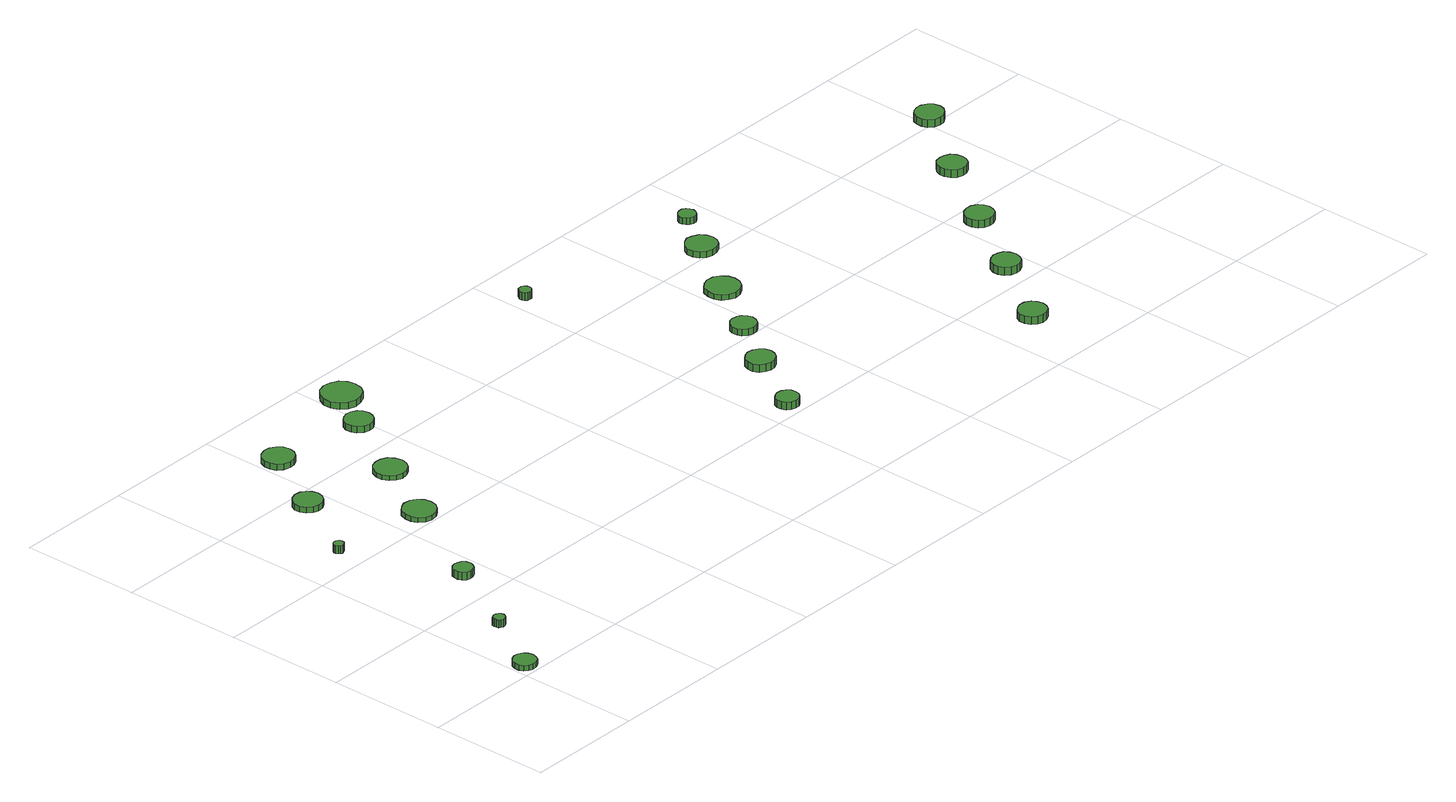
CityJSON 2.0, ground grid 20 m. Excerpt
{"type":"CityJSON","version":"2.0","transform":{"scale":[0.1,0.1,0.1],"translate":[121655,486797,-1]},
"CityObjects":{
"tree1":{"type":"SolitaryVegetationObject","attributes":{"function":"something"},"geometry":[{"type":"MultiSurface","lod":"1","boundaries":[[[0,1,2,3,4,5,6,7,8,9,10,11,12,13,14]],[[15,16,17,18,19,20,21,22,23,24,25,26,27,28,29]],[[0,29,28,1]],[[1,28,27,2]],[[2,27,26,3]],[[3,26,25,4]],[[4,25,24,5]],[[5,24,23,6]],[[6,23,22,7]],[[7,22,21,8]],[[8,21,20,9]],[[9,20,19,10]],[[10,19,18,11]],[[11,18,17,12]],[[12,17,16,13]],[[13,16,15,14]],[[14,15,29,0]]]}]},
"tree2":{"type":"SolitaryVegetationObject","attributes":{"function":"something"},"geometry":[{"type":"MultiSurface","lod":"1","boundaries":[[[30,31,32,33,34,35,36,37,38,39,40,41,42,43,44]],[[45,46,47,48,49,50,51,52,53,54,55,56,57,58,59]],[[30,59,58,31]],[[31,58,57,32]],[[32,57,56,33]],[[33,56,55,34]],[[34,55,54,35]],[[35,54,53,36]],[[36,53,52,37]],[[37,52,51,38]],[[38,51,50,39]],[[39,50,49,40]],[[40,49,48,41]],[[41,48,47,42]],[[42,47,46,43]],[[43,46,45,44]],[[44,45,59,30]]]}]},
"tree3":{"type":"SolitaryVegetationObject","attributes":{"function":"something"},"geometry":[{"type":"MultiSurface","lod":"1","boundaries":[[[60,61,62,63,64,65,66,67,68,69,70,71,72,73,74]],[[75,76,77,78,79,80,81,82,83,84,85,86,87,88,89]],[[60,89,88,61]],[[61,88,87,62]],[[62,87,86,63]],[[63,86,85,64]],[[64,85,84,65]],[[65,84,83,66]],[[66,83,82,67]],[[67,82,81,68]],[[68,81,80,69]],[[69,80,79,70]],[[70,79,78,71]],[[71,78,77,72]],[[72,77,76,73]],[[73,76,75,74]],[[74,75,89,60]]]}]},
"tree4":{"type":"SolitaryVegetationObject","attributes":{"function":"something"},"geometry":[{"type":"MultiSurface","lod":"1","boundaries":[[[90,91,92,93,94,95,96,97,98,99,100,101,102,103,104]],[[105,106,107,108,109,110,111,112,113,114,115,116,117,118,119]],[[90,119,118,91]],[[91,118,117,92]],[[92,117,116,93]],[[93,116,115,94]],[[94,115,114,95]],[[95,114,113,96]],[[96,113,112,97]],[[97,112,111,98]],[[98,111,110,99]],[[99,110,109,100]],[[100,109,108,101]],[[101,108,107,102]],[[102,107,106,103]],[[103,106,105,104]],[[104,105,119,90]]]}]},
"tree5":{"type":"SolitaryVegetationObject","attributes":{"function":"something"},"geometry":[{"type":"MultiSurface","lod":"1","boundaries":[[[120,121,122,123,124,125,126,127,128,129,130,131,132,133,134]],[[135,136,137,138,139,140,141,142,143,144,145,146,147,148,149]],[[120,149,148,121]],[[121,148,147,122]],[[122,147,146,123]],[[123,146,145,124]],[[124,145,144,125]],[[125,144,143,126]],[[126,143,142,127]],[[127,142,141,128]],[[128,141,140,129]],[[129,140,139,130]],[[130,139,138,131]],[[131,138,137,132]],[[132,137,136,133]],[[133,136,135,134]],[[134,135,149,120]]]}]},
"tree6":{"type":"SolitaryVegetationObject","attributes":{"function":"something"},"geometry":[{"type":"MultiSurface","lod":"1","boundaries":[[[150,151,152,153,154,155,156,157,158,159,160,161,162,163,164]],[[165,166,167,168,169,170,171,172,173,174,175,176,177,178,179]],[[150,179,178,151]],[[151,178,177,152]],[[152,177,176,153]],[[153,176,175,154]],[[154,175,174,155]],[[155,174,173,156]],[[156,173,172,157]],[[157,172,171,158]],[[158,171,170,159]],[[159,170,169,160]],[[160,169,168,161]],[[161,168,167,162]],[[162,167,166,163]],[[163,166,165,164]],[[164,165,179,150]]]}]},
"tree7":{"type":"SolitaryVegetationObject","attributes":{"function":"something"},"geometry":[{"type":"MultiSurface","lod":"1","boundaries":[[[180,181,182,183,184,185,186,187,188,189,190,191,192,193,194]],[[195,196,197,198,199,200,201,202,203,204,205,206,207,208,209]],[[180,209,208,181]],[[181,208,207,182]],[[182,207,206,183]],[[183,206,205,184]],[[184,205,204,185]],[[185,204,203,186]],[[186,203,202,187]],[[187,202,201,188]],[[188,201,200,189]],[[189,200,199,190]],[[190,199,198,191]],[[191,198,197,192]],[[192,197,196,193]],[[193,196,195,194]],[[194,195,209,180]]]}]},
"tree8":{"type":"SolitaryVegetationObject","attributes":{"function":"something"},"geometry":[{"type":"MultiSurface","lod":"1","boundaries":[[[210,211,212,213,214,215,216,217,218,219,220,221,222,223,224]],[[225,226,227,228,229,230,231,232,233,234,235,236,237,238,239]],[[210,239,238,211]],[[211,238,237,212]],[[212,237,236,213]],[[213,236,235,214]],[[214,235,234,215]],[[215,234,233,216]],[[216,233,232,217]],[[217,232,231,218]],[[218,231,230,219]],[[219,230,229,220]],[[220,229,228,221]],[[221,228,227,222]],[[222,227,226,223]],[[223,226,225,224]],[[224,225,239,210]]]}]},
"tree9":{"type":"SolitaryVegetationObject","attributes":{"function":"something"},"geometry":[{"type":"MultiSurface","lod":"1","boundaries":[[[240,241,242,243,244,245,246,247,248,249,250,251,252,253,254]],[[255,256,257,258,259,260,261,262,263,264,265,266,267,268,269]],[[240,269,268,241]],[[241,268,267,242]],[[242,267,266,243]],[[243,266,265,244]],[[244,265,264,245]],[[245,264,263,246]],[[246,263,262,247]],[[247,262,261,248]],[[248,261,260,249]],[[249,260,259,250]],[[250,259,258,251]],[[251,258,257,252]],[[252,257,256,253]],[[253,256,255,254]],[[254,255,269,240]]]}]},
"tree10":{"type":"SolitaryVegetationObject","attributes":{"function":"something"},"geometry":[{"type":"MultiSurface","lod":"1","boundaries":[[[270,271,272,273,274,275,276,277,278,279,280,281,282,283,284]],[[285,286,287,288,289,290,291,292,293,294,295,296,297,298,299]],[[270,299,298,271]],[[271,298,297,272]],[[272,297,296,273]],[[273,296,295,274]],[[274,295,294,275]],[[275,294,293,276]],[[276,293,292,277]],[[277,292,291,278]],[[278,291,290,279]],[[279,290,289,280]],[[280,289,288,281]],[[281,288,287,282]],[[282,287,286,283]],[[283,286,285,284]],[[284,285,299,270]]]}]},
"tree11":{"type":"SolitaryVegetationObject","attributes":{"function":"something"},"geometry":[{"type":"MultiSurface","lod":"1","boundaries":[[[300,301,302,303,304,305,306,307,308,309,310,311,312,313,314]],[[315,316,317,318,319,320,321,322,323,324,325,326,327,328,329]],[[300,329,328,301]],[[301,328,327,302]],[[302,327,326,303]],[[303,326,325,304]],[[304,325,324,305]],[[305,324,323,306]],[[306,323,322,307]],[[307,322,321,308]],[[308,321,320,309]],[[309,320,319,310]],[[310,319,318,311]],[[311,318,317,312]],[[312,317,316,313]],[[313,316,315,314]],[[314,315,329,300]]]}]},
"tree12":{"type":"SolitaryVegetationObject","attributes":{"function":"something"},"geometry":[{"type":"MultiSurface","lod":"1","boundaries":[[[330,331,332,333,334,335,336,337,338,339,340,341,342,343,344]],[[345,346,347,348,349,350,351,352,353,354,355,356,357,358,359]],[[330,359,358,331]],[[331,358,357,332]],[[332,357,356,333]],[[333,356,355,334]],[[334,355,354,335]],[[335,354,353,336]],[[336,353,352,337]],[[337,352,351,338]],[[338,351,350,339]],[[339,350,349,340]],[[340,349,348,341]],[[341,348,347,342]],[[342,347,346,343]],[[343,346,345,344]],[[344,345,359,330]]]}]},
"tree13":{"type":"SolitaryVegetationObject","attributes":{"function":"something"},"geometry":[{"type":"MultiSurface","lod":"1","boundaries":[[[360,361,362,363,364,365,366,367,368,369,370,371,372,373,374]],[[375,376,377,378,379,380,381,382,383,384,385,386,387,388,389]],[[360,389,388,361]],[[361,388,387,362]],[[362,387,386,363]],[[363,386,385,364]],[[364,385,384,365]],[[365,384,383,366]],[[366,383,382,367]],[[367,382,381,368]],[[368,381,380,369]],[[369,380,379,370]],[[370,379,378,371]],[[371,378,377,372]],[[372,377,376,373]],[[373,376,375,374]],[[374,375,389,360]]]}]},
"tree14":{"type":"SolitaryVegetationObject","attributes":{"function":"something"},"geometry":[{"type":"MultiSurface","lod":"1","boundaries":[[[390,391,392,393,394,395,396,397,398,399,400,401,402,403,404]],[[405,406,407,408,409,410,411,412,413,414,415,416,417,418,419]],[[390,419,418,391]],[[391,418,417,392]],[[392,417,416,393]],[[393,416,415,394]],[[394,415,414,395]],[[395,414,413,396]],[[396,413,412,397]],[[397,412,411,398]],[[398,411,410,399]],[[399,410,409,400]],[[400,409,408,401]],[[401,408,407,402]],[[402,407,406,403]],[[403,406,405,404]],[[404,405,419,390]]]}]},
"tree15":{"type":"SolitaryVegetationObject","attributes":{"function":"something"},"geometry":[{"type":"MultiSurface","lod":"1","boundaries":[[[420,421,422,423,424,425,426,427,428,429,430,431,432,433,434]],[[435,436,437,438,439,440,441,442,443,444,445,446,447,448,449]],[[420,449,448,421]],[[421,448,447,422]],[[422,447,446,423]],[[423,446,445,424]],[[424,445,444,425]],[[425,444,443,426]],[[426,443,442,427]],[[427,442,441,428]],[[428,441,440,429]],[[429,440,439,430]],[[430,439,438,431]],[[431,438,437,432]],[[432,437,436,433]],[[433,436,435,434]],[[434,435,449,420]]]}]},
"tree16":{"type":"SolitaryVegetationObject","attributes":{"function":"something"},"geometry":[{"type":"MultiSurface","lod":"1","boundaries":[[[450,451,452,453,454,455,456,457,458,459,460,461,462,463,464]],[[465,466,467,468,469,470,471,472,473,474,475,476,477,478,479]],[[450,479,478,451]],[[451,478,477,452]],[[452,477,476,453]],[[453,476,475,454]],[[454,475,474,455]],[[455,474,473,456]],[[456,473,472,457]],[[457,472,471,458]],[[458,471,470,459]],[[459,470,469,460]],[[460,469,468,461]],[[461,468,467,462]],[[462,467,466,463]],[[463,466,465,464]],[[464,465,479,450]]]}]},
"tree17":{"type":"SolitaryVegetationObject","attributes":{"function":"something"},"geometry":[{"type":"MultiSurface","lod":"1","boundaries":[[[480,481,482,483,484,485,486,487,488,489,490,491,492,493,494]],[[495,496,497,498,499,500,501,502,503,504,505,506,507,508,509]],[[480,509,508,481]],[[481,508,507,482]],[[482,507,506,483]],[[483,506,505,484]],[[484,505,504,485]],[[485,504,503,486]],[[486,503,502,487]],[[487,502,501,488]],[[488,501,500,489]],[[489,500,499,490]],[[490,499,498,491]],[[491,498,497,492]],[[492,497,496,493]],[[493,496,495,494]],[[494,495,509,480]]]}]},
"tree18":{"type":"SolitaryVegetationObject","attributes":{"function":"something"},"geometry":[{"type":"MultiSurface","lod":"1","boundaries":[[[510,511,512,513,514,515,516,517,518,519,520,521,522,523,524]],[[525,526,527,528,529,530,531,532,533,534,535,536,537,538,539]],[[510,539,538,511]],[[511,538,537,512]],[[512,537,536,513]],[[513,536,535,514]],[[514,535,534,515]],[[515,534,533,516]],[[516,533,532,517]],[[517,532,531,518]],[[518,531,530,519]],[[519,530,529,520]],[[520,529,528,521]],[[521,528,527,522]],[[522,527,526,523]],[[523,526,525,524]],[[524,525,539,510]]]}]},
"tree19":{"type":"SolitaryVegetationObject","attributes":{"function":"something"},"geometry":[{"type":"MultiSurface","lod":"1","boundaries":[[[540,541,542,543,544,545,546,547,548,549,550,551,552,553,554]],[[555,556,557,558,559,560,561,562,563,564,565,566,567,568,569]],[[540,569,568,541]],[[541,568,567,542]],[[542,567,566,543]],[[543,566,565,544]],[[544,565,564,545]],[[545,564,563,546]],[[546,563,562,547]],[[547,562,561,548]],[[548,561,560,549]],[[549,560,559,550]],[[550,559,558,551]],[[551,558,557,552]],[[552,557,556,553]],[[553,556,555,554]],[[554,555,569,540]]]}]},
"tree20":{"type":"SolitaryVegetationObject","attributes":{"function":"something"},"geometry":[{"type":"MultiSurface","lod":"1","boundaries":[[[570,571,572,573,574,575,576,577,578,579,580,581,582,583,584]],[[585,586,587,588,589,590,591,592,593,594,595,596,597,598,599]],[[570,599,598,571]],[[571,598,597,572]],[[572,597,596,573]],[[573,596,595,574]],[[574,595,594,575]],[[575,594,593,576]],[[576,593,592,577]],[[577,592,591,578]],[[578,591,590,579]],[[579,590,589,580]],[[580,589,588,581]],[[581,588,587,582]],[[582,587,586,583]],[[583,586,585,584]],[[584,585,599,570]]]}]},
"tree21":{"type":"SolitaryVegetationObject","attributes":{"function":"something"},"geometry":[{"type":"MultiSurface","lod":"1","boundaries":[[[600,601,602,603,604,605,606,607,608,609,610,611,612,613,614]],[[615,616,617,618,619,620,621,622,623,624,625,626,627,628,629]],[[600,629,628,601]],[[601,628,627,602]],[[602,627,626,603]],[[603,626,625,604]],[[604,625,624,605]],[[605,624,623,606]],[[606,623,622,607]],[[607,622,621,608]],[[608,621,620,609]],[[609,620,619,610]],[[610,619,618,611]],[[611,618,617,612]],[[612,617,616,613]],[[613,616,615,614]],[[614,615,629,600]]]}]},
"tree22":{"type":"SolitaryVegetationObject","attributes":{"function":"something"},"geometry":[{"type":"MultiSurface","lod":"1","boundaries":[[[630,631,632,633,634,635,636,637,638,639,640,641,642,643,644]],[[645,646,647,648,649,650,651,652,653,654,655,656,657,658,659]],[[630,659,658,631]],[[631,658,657,632]],[[632,657,656,633]],[[633,656,655,634]],[[634,655,654,635]],[[635,654,653,636]],[[636,653,652,637]],[[637,652,651,638]],[[638,651,650,639]],[[639,650,649,640]],[[640,649,648,641]],[[641,648,647,642]],[[642,647,646,643]],[[643,646,645,644]],[[644,645,659,630]]]}]}
},
"vertices":[
[40,22,17],[38,30,17],[34,36,17],[27,40,17],[19,41,17],[12,38,17],[6,33,17],[3,26,17],[3,18,17],[6,11,17],[12,6,17],[19,4,17],[27,4,17],[34,8,17],[38,14,17],[38,14,8],[34,8,8],[27,4,8],[19,4,8],[12,6,8],[6,11,8],[3,18,8],[3,26,8],[6,33,8],[12,38,8],[19,41,8],[27,40,8],[34,36,8],[38,30,8],[40,22,8],
[91,124,24],[90,128,24],[88,131,24],[84,133,24],[80,134,24],[76,132,24],[73,130,24],[72,126,24],[72,122,24],[73,118,24],[76,116,24],[80,114,24],[84,115,24],[88,117,24],[90,120,24],[90,120,11],[88,117,11],[84,115,11],[80,114,11],[76,116,11],[73,118,11],[72,122,11],[72,126,11],[73,130,11],[76,132,11],[80,134,11],[84,133,11],[88,131,11],[90,128,11],[91,124,11],
[101,448,20],[100,451,20],[98,454,20],[95,456,20],[91,456,20],[88,455,20],[86,453,20],[84,449,20],[84,446,20],[86,443,20],[88,441,20],[91,439,20],[95,440,20],[98,442,20],[100,444,20],[100,444,7],[98,442,7],[95,440,7],[91,439,7],[88,441,7],[86,443,7],[84,446,7],[84,449,7],[86,453,7],[88,455,7],[91,456,7],[95,456,7],[98,454,7],[100,451,7],[101,448,7],
[171,258,25],[169,265,25],[165,270,25],[159,273,25],[153,274,25],[146,272,25],[141,268,25],[139,262,25],[139,255,25],[141,249,25],[146,244,25],[153,242,25],[159,243,25],[165,246,25],[169,252,25],[169,252,12],[165,246,12],[159,243,12],[153,242,12],[146,244,12],[141,249,12],[139,255,12],[139,262,12],[141,268,12],[146,272,12],[153,274,12],[159,273,12],[165,270,12],[169,265,12],[171,258,12],
[187,570,17],[185,579,17],[179,587,17],[171,592,17],[161,593,17],[152,590,17],[144,584,17],[140,575,17],[140,565,17],[144,556,17],[152,549,17],[161,546,17],[171,547,17],[179,552,17],[185,560,17],[185,560,7],[179,552,7],[171,547,7],[161,546,7],[152,549,7],[144,556,7],[140,565,7],[140,575,7],[144,584,7],[152,590,7],[161,593,7],[171,592,7],[179,587,7],[185,579,7],[187,570,7],
[279,429,16],[277,440,16],[270,449,16],[261,455,16],[249,456,16],[239,452,16],[230,445,16],[226,434,16],[226,423,16],[230,413,16],[239,405,16],[249,402,16],[261,403,16],[270,409,16],[277,418,16],[277,418,8],[270,409,8],[261,403,8],[249,402,8],[239,405,8],[230,413,8],[226,423,8],[226,434,8],[230,445,8],[239,452,8],[249,456,8],[261,455,8],[270,449,8],[277,440,8],[279,429,8],
[258,687,16],[256,698,16],[249,706,16],[240,712,16],[230,713,16],[219,709,16],[211,702,16],[207,692,16],[207,682,16],[211,672,16],[219,665,16],[230,662,16],[240,663,16],[249,668,16],[256,677,16],[256,677,6],[249,668,6],[240,663,6],[230,662,6],[219,665,6],[211,672,6],[207,682,6],[207,692,6],[211,702,6],[219,709,6],[230,713,6],[240,712,6],[249,706,6],[256,698,6],[258,687,6],
[344,542,15],[341,553,15],[335,562,15],[325,567,15],[314,568,15],[304,565,15],[296,558,15],[291,547,15],[291,536,15],[296,526,15],[304,519,15],[314,515,15],[325,517,15],[335,522,15],[341,531,15],[341,531,7],[335,522,7],[325,517,7],[314,515,7],[304,519,7],[296,526,7],[291,536,7],[291,547,7],[296,558,7],[304,565,7],[314,568,7],[325,567,7],[335,562,7],[341,553,7],[344,542,7],
[413,667,17],[411,677,17],[406,684,17],[397,689,17],[388,690,17],[379,687,17],[371,681,17],[367,672,17],[367,662,17],[371,654,17],[379,647,17],[388,644,17],[397,645,17],[406,650,17],[411,658,17],[411,658,6],[406,650,6],[397,645,6],[388,644,6],[379,647,6],[371,654,6],[367,662,6],[367,672,6],[371,681,6],[379,687,6],[388,690,6],[397,689,6],[406,684,6],[411,677,6],[413,667,6],
[463,737,17],[461,750,17],[453,761,17],[441,767,17],[428,769,17],[415,765,17],[406,756,17],[400,744,17],[400,730,17],[406,718,17],[415,709,17],[428,705,17],[441,707,17],[453,713,17],[461,724,17],[461,724,6],[453,713,6],[441,707,6],[428,705,6],[415,709,6],[406,718,6],[400,730,6],[400,744,6],[406,756,6],[415,765,6],[428,769,6],[441,767,6],[453,761,6],[461,750,6],[463,737,6],
[856,217,30],[855,224,30],[850,230,30],[844,234,30],[836,235,30],[829,233,30],[823,228,30],[820,221,30],[820,213,30],[823,206,30],[829,201,30],[836,199,30],[844,199,30],[850,203,30],[855,209,30],[855,209,17],[850,203,17],[844,199,17],[836,199,17],[829,201,17],[823,206,17],[820,213,17],[820,221,17],[823,228,17],[829,233,17],[836,235,17],[844,234,17],[850,230,17],[855,224,17],[856,217,17],
[934,332,21],[932,342,21],[926,349,21],[917,354,21],[908,355,21],[899,352,21],[891,346,21],[887,337,21],[887,327,21],[891,318,21],[899,312,21],[908,309,21],[917,310,21],[926,315,21],[932,323,21],[932,323,8],[926,315,8],[917,310,8],[908,309,8],[899,312,8],[891,318,8],[887,327,8],[887,337,8],[891,346,8],[899,352,8],[908,355,8],[917,354,8],[926,349,8],[932,342,8],[934,332,8],
[839,722,22],[838,726,22],[836,730,22],[832,732,22],[828,732,22],[824,731,22],[821,728,22],[819,724,22],[819,720,22],[821,716,22],[824,713,22],[828,712,22],[832,712,22],[836,715,22],[838,718,22],[838,718,9],[836,715,9],[832,712,9],[828,712,9],[824,713,9],[821,716,9],[819,720,9],[819,724,9],[821,728,9],[824,731,9],[828,732,9],[832,732,9],[836,730,9],[838,726,9],[839,722,9],
[995,421,17],[993,429,17],[988,436,17],[981,440,17],[972,441,17],[964,439,17],[957,433,17],[954,425,17],[954,416,17],[957,409,17],[964,403,17],[972,400,17],[981,401,17],[988,405,17],[993,412,17],[993,412,6],[988,405,6],[981,401,6],[972,400,6],[964,403,6],[957,409,6],[954,416,6],[954,425,6],[957,433,6],[964,439,6],[972,441,6],[981,440,6],[988,436,6],[993,429,6],[995,421,6],
[1066,517,15],[1064,528,15],[1057,538,15],[1047,544,15],[1035,545,15],[1024,541,15],[1015,534,15],[1011,523,15],[1011,511,15],[1015,500,15],[1024,493,15],[1035,489,15],[1047,490,15],[1057,496,15],[1064,506,15],[1064,506,6],[1057,496,6],[1047,490,6],[1035,489,6],[1024,493,6],[1015,500,6],[1011,511,6],[1011,523,6],[1015,534,6],[1024,541,6],[1035,545,6],[1047,544,6],[1057,538,6],[1064,528,6],[1066,517,6],
[1134,620,16],[1132,630,16],[1126,639,16],[1116,644,16],[1106,646,16],[1096,642,16],[1088,635,16],[1083,625,16],[1083,615,16],[1088,605,16],[1096,598,16],[1106,595,16],[1116,596,16],[1126,601,16],[1132,610,16],[1132,610,6],[1126,601,6],[1116,596,6],[1106,595,6],[1096,598,6],[1088,605,6],[1083,615,6],[1083,625,6],[1088,635,6],[1096,642,6],[1106,646,6],[1116,644,6],[1126,639,6],[1132,630,6],[1134,620,6],
[1298,116,24],[1296,125,24],[1291,133,24],[1282,138,24],[1273,139,24],[1264,136,24],[1256,130,24],[1252,121,24],[1252,111,24],[1256,102,24],[1264,96,24],[1273,93,24],[1282,94,24],[1291,99,24],[1296,107,24],[1296,107,11],[1291,99,11],[1282,94,11],[1273,93,11],[1264,96,11],[1256,102,11],[1252,111,11],[1252,121,11],[1256,130,11],[1264,136,11],[1273,139,11],[1282,138,11],[1291,133,11],[1296,125,11],[1298,116,11],
[1174,692,17],[1172,698,17],[1169,703,17],[1164,706,17],[1158,706,17],[1152,704,17],[1148,700,17],[1145,695,17],[1145,689,17],[1148,684,17],[1152,680,17],[1158,678,17],[1164,678,17],[1169,681,17],[1172,686,17],[1172,686,6],[1169,681,6],[1164,678,6],[1158,678,6],[1152,680,6],[1148,684,6],[1145,689,6],[1145,695,6],[1148,700,6],[1152,704,6],[1158,706,6],[1164,706,6],[1169,703,6],[1172,698,6],[1174,692,6],
[1384,243,21],[1382,253,21],[1377,261,21],[1368,265,21],[1359,266,21],[1350,263,21],[1342,257,21],[1338,248,21],[1338,239,21],[1342,230,21],[1350,223,21],[1359,220,21],[1368,221,21],[1377,226,21],[1382,234,21],[1382,234,8],[1377,226,8],[1368,221,8],[1359,220,8],[1350,223,8],[1342,230,8],[1338,239,8],[1338,248,8],[1342,257,8],[1350,263,8],[1359,266,8],[1368,265,8],[1377,261,8],[1382,253,8],[1384,243,8],
[1464,364,20],[1462,374,20],[1457,381,20],[1448,386,20],[1439,387,20],[1429,384,20],[1422,378,20],[1418,369,20],[1418,359,20],[1422,350,20],[1429,344,20],[1439,341,20],[1448,342,20],[1457,347,20],[1462,355,20],[1462,355,7],[1457,347,7],[1448,342,7],[1439,341,7],[1429,344,7],[1422,350,7],[1418,359,7],[1418,369,7],[1422,378,7],[1429,384,7],[1439,387,7],[1448,386,7],[1457,381,7],[1462,374,7],[1464,364,7],
[1548,490,20],[1546,500,20],[1541,508,20],[1532,512,20],[1523,513,20],[1513,511,20],[1506,504,20],[1502,495,20],[1502,486,20],[1506,477,20],[1513,470,20],[1523,467,20],[1532,468,20],[1541,473,20],[1546,481,20],[1546,481,7],[1541,473,7],[1532,468,7],[1523,467,7],[1513,470,7],[1506,477,7],[1502,486,7],[1502,495,7],[1506,504,7],[1513,511,7],[1523,513,7],[1532,512,7],[1541,508,7],[1546,500,7],[1548,490,7],
[1636,611,21],[1634,621,21],[1628,628,21],[1619,633,21],[1610,634,21],[1601,631,21],[1593,625,21],[1590,616,21],[1590,606,21],[1593,597,21],[1601,591,21],[1610,588,21],[1619,589,21],[1628,594,21],[1634,602,21],[1634,602,8],[1628,594,8],[1619,589,8],[1610,588,8],[1601,591,8],[1593,597,8],[1590,606,8],[1590,616,8],[1593,625,8],[1601,631,8],[1610,634,8],[1619,633,8],[1628,628,8],[1634,621,8],[1636,611,8]
]}
